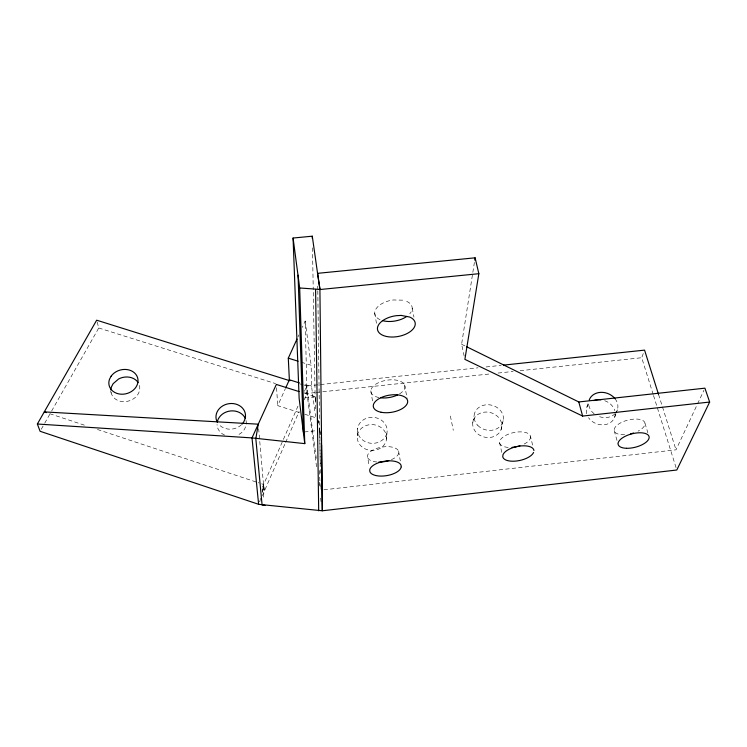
<?xml version="1.0" encoding="UTF-8"?>
<svg xmlns="http://www.w3.org/2000/svg" width="747" height="747" viewBox="0 0 747 747"><rect width="100%" height="100%" fill="white"/><g stroke="black" fill="none" stroke-linecap="round" stroke-linejoin="round"><path stroke-width="0.56" stroke-dasharray="3.73 2.8" d="M357.374 435.66L357.636 428.461M386.516 439.208A14.688 12.932 3.9 0 0 366.086 425.557A14.688 12.932 3.9 0 0 363.201 447.789A14.688 12.932 3.9 0 0 386.516 439.208L387.058 432.037A14.828 13.007 3.8 0 0 366.432 418.301A14.828 13.007 3.8 0 0 363.518 440.665A14.828 13.007 3.8 0 0 387.058 432.037M501.779 452.383L499.612 442.784L499.855 440.833A15.79 7.199 -12.2 0 1 516.186 432.158A15.79 7.199 -12.2 0 1 530.566 436.678L532.891 446.258M263.299 497.175L264.13 491.675L258.667 428.825M464.176 356.123L461.599 344.255L474.392 262.43M262.356 492.506L263.635 484.467L258.098 482.637M530.566 436.678L530.239 438.638A15.79 7.199 -12.2 0 1 523.535 444.362M472.73 422.961L474.084 415.696M501.069 429.693A14.679 12.634 13.8 0 0 484.364 412.148A14.679 12.634 13.8 0 0 476.334 432.56A14.679 12.634 13.8 0 0 501.069 429.693L503.441 419.226M260.619 498.277L259.769 501.657L260.647 499.659M262.318 491.498L263.728 485.858L264.27 491.349M586.825 407.311L588.552 402.073M614.716 417.106L615.873 413.978M616.256 412.942L617.405 409.823M653.177 394.416L641.71 357.72L643.344 353.387M262.384 495.672L285.167 443.466M285.634 442.401L299.099 411.541M304.206 399.832L306.998 393.454L305.187 321.042L302.292 327.41M262.412 487.249L298.903 404.006M304.468 391.307L306.784 386.012L477.987 367.823M299.454 412.559L277.735 405.649L285.177 389.084M297.95 336.953L298.912 334.833M323.89 489.808L675.998 449.825L697.072 404.893M697.567 403.847L703.935 390.261M41.262 429.264L44.138 424.203M44.717 423.185L51.039 412.045M51.618 411.037L98.753 327.989L96.671 320.192M391.4 459.573L393.118 458.835A15.855 7.367 -9.3 0 0 398.739 453.112L398.618 451.188A15.855 7.367 -9.3 0 0 382.483 447.014A15.855 7.367 -9.3 0 0 367.496 455.782L369.065 466.38M304.468 431.971L316.383 430.664M315.103 392.586L306.998 393.454L316.579 467.108M316.261 392.464L491.152 373.799M498.1 373.052L513.152 371.446M520.099 370.708L641.71 357.72M304.851 397.899L315.122 396.797L313.254 290.891M486.082 366.964L501.125 365.367M320.295 463.691L319.632 430.309L320.332 433.652M402.726 300.163L393.221 299.967A18.964 10.533 -10.4 0 0 376.021 308.875A18.964 10.533 -10.4 0 0 380.522 319.921M304.328 385.275L306.784 386.012L316.523 460.432M301.349 362.22L311.144 365.264L311.602 386.769L315.579 416.602M299.883 383.883L303.217 384.92M304.925 384.668L311.602 386.769M98.753 327.989L275.615 383.622M304.533 392.717L306.756 393.417L306.55 385.966M304.543 393.305L315.383 396.722L315.673 398.963M304.879 414.286L315.738 417.741M49.816 413.726L86.372 425.818M97.455 429.488L256.987 482.263M461.599 344.255L465.783 346.319M658.537 394.444L675.998 449.825M653.522 395.527L676.801 470.012M644.997 423.344L647.864 432.793M614.183 430.571L617.788 443.176M110.631 390.97L111.21 393.099M450.385 416.004L453.298 430.347M412.223 308.222L413.95 317.139M404.613 384.901L407.106 398.599M374.723 313.217L376.665 324.413M398.618 451.188L400.308 460.936M370.839 390.812L372.529 401.111M319.342 428.068L320.248 434.689L319.314 428.003M305.187 321.042L311.144 365.264M315.122 396.797L315.589 400.261M318.39 421.065L318.698 423.381M320.631 498.184L321.238 502.768M319.371 482.188L320.267 489.061M318.353 420.234L318.642 422.475M263.728 485.858L264.214 491.489M276.567 387.786L277.735 405.649M315.636 401.335L315.383 396.722L315.608 410M319.361 470.582L320.295 487.894M312.489 247.827L313.236 289.724M317.736 286.12L317.783 289.612M317.802 290.77L319.632 430.309M319.893 430.281L320.276 475.241M615.248 413.931A14.781 12.251 20.1 0 1 604.725 424.698A14.781 12.251 20.1 0 1 588.505 417.685M586.647 413.745A14.781 12.251 20.1 0 1 590.7 402.222M604.697 400.691A14.781 12.251 20.1 0 1 614.8 410.645M615.211 413.53A14.921 12.316 19.8 0 1 597.441 415.855M594.154 413.801A14.921 12.316 19.8 0 1 588.655 403.147M615.005 398.665A14.921 12.316 19.8 0 1 615.902 412.68M139.418 385.387A14.623 12.157 -15.2 0 1 127.307 401.335A14.623 12.157 -15.2 0 1 110.883 390.998M245.987 420.412A14.688 12.718 -9.4 0 1 245.931 425.939L244.586 429.114A14.688 12.718 -9.4 0 1 237.686 435.025M224.67 435.127A14.688 12.718 -9.4 0 1 217.032 424.501M378.906 397.535A17.265 8.74 -9.7 0 1 374.275 385.284A17.265 8.74 -9.7 0 1 399.412 380.895A17.265 8.74 -9.7 0 1 399.43 393.949M406.667 301.368A18.964 10.533 -10.4 0 1 409.739 313.843M624.641 434.698A15.846 7.003 -14.4 0 1 616.387 425.846A15.846 7.003 -14.4 0 1 640.3 419.525A15.846 7.003 -14.4 0 1 638.069 431.15M508.193 447.388A15.79 7.199 -12.2 0 1 499.612 442.784M376.852 462.001A15.855 7.367 -9.3 0 1 367.701 457.696M241.524 424.679A14.828 12.792 -9.2 0 1 218.638 424.203M477.735 425.351A14.819 12.699 13.6 0 0 502.703 422.466A14.819 12.699 13.6 0 0 485.821 404.827A14.819 12.699 13.6 0 0 477.735 425.351"/><path stroke-width="1.12" d="M474.747 260.124L475.111 257.818L317.568 273.337L312.283 236.192L293.076 238.041L299.145 398.506L304.767 443.625L252.01 437.91L37.35 424.016L40.114 431.29L258.621 504.3L252.01 437.91L276.343 384.434L299.117 391.605M475.111 257.818L478.855 273.701L464.886 359.354L582.632 416.07L709.65 402.045L704.916 388.169L578.785 401.961L466.828 346.832M285.643 388.048L289.36 379.775L288.295 358.168L296.989 339.073M709.65 402.045L676.801 470.012L322.302 510.78L258.826 504.337M37.35 424.016L96.671 320.192L289.892 380.746M321.593 444.895L322.302 510.78L319.921 289.537L317.568 273.337L320.024 289.425L299.687 287.978L293.076 238.041M503.441 365.124L644.568 350.128L658.537 394.444M319.921 289.537L478.855 273.701M319.277 289.434L320.024 289.519M265.026 505.346L262.104 505.047L255.829 438.713L258.257 424.184L44.278 411.896L46.491 412.624M288.295 358.168L298.09 361.203M289.36 379.775L299.37 382.922M578.785 401.961L582.632 416.07M401.148 466.772L401.055 465.269A15.967 7.274 -9.3 0 0 384.826 461.198A15.967 7.274 -9.3 0 0 369.709 469.91L369.914 471.805A15.967 7.274 -9.3 0 0 386.087 475.727A15.967 7.274 -9.3 0 0 401.176 467.174M298.053 275.157L303.385 432.093M299.687 287.978L304.767 443.625M312.283 236.192L312.33 238.517M315.598 289.406L318.689 510.808M593.734 400.616A14.781 12.251 20.1 0 1 600.98 399.822M589.234 399.972A14.921 12.316 19.8 0 1 600.672 392.352A14.921 12.316 19.8 0 1 615.005 398.665M110.883 389.925A14.623 12.157 -15.2 0 1 111.546 386.722L113.133 383.687L118.633 378.962A14.623 12.157 -15.2 0 1 138.092 382.501M217.452 421.168A14.688 12.718 -9.4 0 1 230.627 410.943A14.688 12.718 -9.4 0 1 245.249 418.32M397.703 394.883A17.265 8.74 -9.7 0 1 380.858 397.834M406.807 316.411A18.964 10.533 -10.4 0 1 382.38 320.575M633.521 433.027A15.846 7.003 -14.4 0 1 630.561 433.858M519.921 445.8A15.79 7.199 -12.2 0 1 511.984 447.36M388.748 460.61A15.855 7.367 -9.3 0 1 378.757 462.085M533.582 452.458A15.902 7.106 -12.1 0 1 517.176 460.927A15.902 7.106 -12.1 0 1 502.74 456.66L503.002 454.727A15.902 7.106 -12.1 0 1 519.473 446.108A15.902 7.106 -12.1 0 1 533.928 450.525M217.489 422.559A14.828 12.792 -9.2 0 1 229.04 403.66A14.828 12.792 -9.2 0 1 245.137 418.656L243.783 421.859A14.828 12.792 -9.2 0 1 242.159 424.025M111.126 376.171L109.51 379.215A14.763 12.223 -15 0 0 125.319 393.921A14.763 12.223 -15 0 0 135.758 374.21A14.763 12.223 -15 0 0 111.126 376.171M401.092 315.411L396.125 315.701A19.123 10.43 -10.3 0 0 378.122 331.36A19.123 10.43 -10.3 0 0 405.892 334.114A19.123 10.43 -10.3 0 0 409.683 317.045L401.092 315.411M381.129 412.26A17.405 8.637 -9.7 0 0 407.675 401.97A17.405 8.637 -9.7 0 0 382.651 396.956A17.405 8.637 -9.7 0 0 381.129 412.26M626.546 448.293A15.958 6.91 -14.3 0 0 649.143 436.986A15.958 6.91 -14.3 0 0 625.136 436.323A15.958 6.91 -14.3 0 0 626.546 448.293"/></g></svg>
